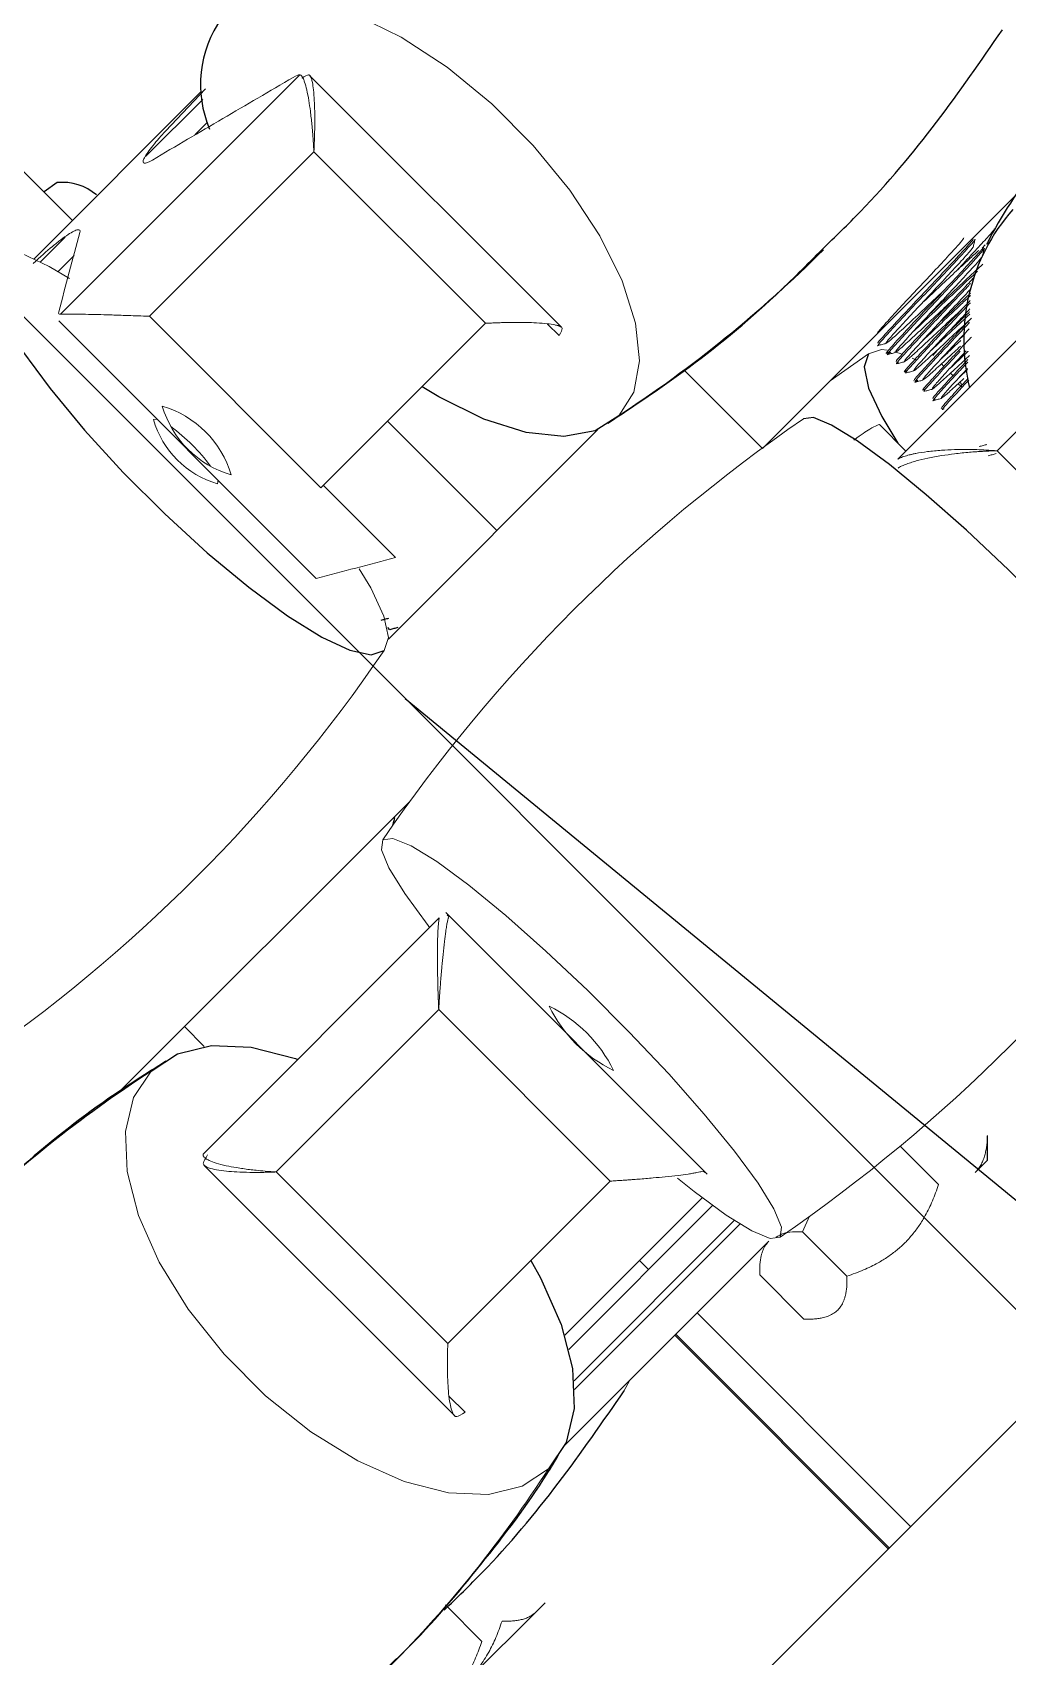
# Model space of a CAD drawing. Header units: millimetres. Extents: x -635 to 515, y -448 to 489.
# Drawn here: x -547.5 to -517.4, y 174.5 to 224.5 of the extents above; entities that cross this region are included whole.
import ezdxf

# ---------------------------------------------------------------- set-up
doc = ezdxf.new("R2010")
doc.units = ezdxf.units.MM

msp = doc.modelspace()

# ---------------------------------------------------------------- linework, layer by layer
for p, q in [((-515.448, 183.452), (-585.112, 253.117)), ((-535.984, 203.989), (135.966, -347.962))]:
    msp.add_line(p, q)
at = {"color": 144, "linetype": 'Continuous', "lineweight": 18}
for p, q in [((-546.608, 215.821), (-539.235, 223.194)), ((-547.416, 217.529), (-542.256, 222.688)), ((-543.367, 221.462), (-542.141, 222.761)), ((-543.988, 220.674), (-542.224, 222.438)), ((-542.074, 221.739), (-542.464, 221.35)), ((-538.798, 220.825), (-543.867, 215.756)), ((-546.235, 218.71), (-547.977, 220.452)), ((-524.972, 211.688), (-516.916, 219.744)), ((-547.225, 217.437), (-546.465, 218.197)), ((-546.188, 217.625), (-546.678, 217.136)), ((-514.231, 217.934), (-520.811, 211.354)), ((-518.12, 217.958), (-518.214, 217.854)), ((-517.744, 211.615), (-513.221, 216.138)), ((-538.725, 207.683), (-546.655, 215.613)), ((-543.867, 215.756), (-538.582, 210.472)), ((-533.513, 215.54), (-538.582, 210.472)), ((-531.597, 215.517), (-531.244, 215.164)), ((-518.969, 214.988), (-518.74, 215.204)), ((-522.892, 213.768), (-521.716, 214.597)), ((-520.674, 214.594), (-520.895, 214.664)), ((-519.593, 214.699), (-519.73, 214.554)), ((-520.243, 214.414), (-520.364, 214.47)), ((-519.391, 214.214), (-519.466, 214.289)), ((-518.921, 213.868), (-518.659, 214.113)), ((-519.108, 213.931), (-519.183, 214.007)), ((-518.812, 213.578), (-518.96, 213.677)), ((-518.825, 213.648), (-518.9, 213.724)), ((-543.633, 212.591), (-543.743, 212.575)), ((-536.526, 212.528), (-533.157, 209.16)), ((-536.502, 205.816), (-530.053, 212.265)), ((-520.558, 211.607), (-521.375, 212.424)), ((-541.763, 210.595), (-541.747, 210.705)), ((-538.504, 210.55), (-536.284, 208.33)), ((-540.196, 158.703), (-490.699, 208.201)), ((-544.823, 191.837), (-535.834, 200.827)), ((-534.933, 197.232), (-542.211, 189.954)), ((-534.687, 197.317), (-534.642, 197.272)), ((-519.551, 189.018), (-520.733, 190.2)), ((-518.045, 189.766), (-518.42, 189.391)), ((-534.671, 184.119), (-529.668, 189.122)), ((-526.802, 189.432), (-526.757, 189.387)), ((-531.069, 184.378), (-526.838, 188.609)), ((-526.514, 188.368), (-530.946, 183.935)), ((-525.845, 187.905), (-530.781, 182.969)), ((-525.671, 187.796), (-530.764, 182.704)), ((-523.741, 187.555), (-523.531, 188.043)), ((-524.785, 187.268), (-531.069, 180.985)), ((-528.766, 186.681), (-528.484, 186.398)), ((-523.7, 184.869), (-525.063, 186.232)), ((-529.066, 182.987), (-529.245, 182.648)), ((-534.141, 182.003), (-534.63, 182.492)), ((-533.623, 174.946), (-534.748, 176.071)), ((-531.676, 176.135), (-534.216, 173.595))]:
    msp.add_line(p, q, dxfattribs=at)
at = {"color": 7, "linetype": 'Continuous', "lineweight": 25}
for p, q in [((-531.172, 215.42), (-538.918, 223.167)), ((-533.513, 215.54), (-538.798, 220.825)), ((-546.703, 219.874), (-547.111, 219.591)), ((-517.744, 211.615), (-512.46, 206.33)), ((-536.453, 206.103), (-536.524, 206.174)), ((-536.334, 200.327), (-536.313, 200.306)), ((-526.681, 189.338), (-534.736, 197.393)), ((-539.955, 189.403), (-534.952, 194.406)), ((-529.668, 189.122), (-534.952, 194.406)), ((-542.782, 193.878), (-542.176, 193.272)), ((-518.045, 189.766), (-518.045, 190.516)), ((-542.175, 189.604), (-534.47, 181.899)), ((-539.955, 189.403), (-534.671, 184.119)), ((-522.377, 186.191), (-523.741, 187.555)), ((-527.681, 184.372), (-521.104, 177.795)), ((-527.65, 184.403), (-521.073, 177.826))]:
    msp.add_line(p, q, dxfattribs=at)
at = {"color": 8, "linetype": 'Continuous', "lineweight": 25}
for p, q in [((-527.376, 214.092), (-524.982, 211.698)), ((-520.417, 178.483), (-526.994, 185.06))]:
    msp.add_line(p, q, dxfattribs=at)
at = {"color": 144, "linetype": 'Continuous', "lineweight": 18, "flags": 128}
for points in [[(-541.645, 224.932), (-540.916, 225.393), (-539.952, 225.567), (-538.794, 225.446), (-537.493, 225.034), (-536.107, 224.351), (-534.695, 223.425), (-533.319, 222.298), (-532.04, 221.019), (-530.913, 219.643), (-529.987, 218.231), (-529.304, 216.845), (-528.893, 215.544), (-528.771, 214.386), (-528.945, 213.422), (-529.406, 212.693)], [(-546.326, 216.92), (-546.949, 217.291), (-547.821, 217.698), (-548.472, 217.838), (-548.873, 217.704)], [(-518.207, 217.803), (-518.142, 217.849), (-518.248, 217.707), (-518.56, 217.363), (-519.049, 216.837), (-519.621, 216.23), (-520.189, 215.629), (-520.689, 215.092), (-521.015, 214.733), (-521.136, 214.577), (-521.022, 214.655), (-521.022, 214.655)], [(-521.133, 214.715), (-521.315, 214.73), (-521.716, 214.597)], [(-536.634, 205.465), (-536.501, 205.866), (-536.64, 206.517), (-537.047, 207.389), (-537.399, 207.982)], [(-536.676, 199.637), (-536.716, 199.329), (-536.488, 198.767), (-536, 197.975), (-535.274, 196.989), (-535.231, 196.934)], [(-524.437, 187.398), (-524.396, 187.707), (-524.625, 188.269), (-525.112, 189.06), (-525.838, 190.047), (-526.77, 191.185), (-527.867, 192.425), (-529.082, 193.713), (-530.361, 194.992), (-531.649, 196.207), (-532.889, 197.304), (-534.027, 198.236), (-535.014, 198.962), (-535.805, 199.449), (-536.367, 199.678), (-536.676, 199.637)], [(-531.571, 180.264), (-532.381, 179.721), (-533.423, 179.47), (-534.652, 179.521), (-536.014, 179.871), (-537.448, 180.506), (-538.894, 181.398), (-540.287, 182.508), (-541.566, 183.788), (-542.676, 185.18), (-543.568, 186.626), (-544.203, 188.06), (-544.554, 189.422), (-544.604, 190.651), (-544.353, 191.693), (-543.81, 192.503)], [(-527.595, 189.207), (-527.085, 188.8), (-526.099, 188.074), (-525.307, 187.586), (-524.745, 187.358), (-524.437, 187.398)]]:
    msp.add_lwpolyline(points, dxfattribs=at)
at = {"color": 7, "linetype": 'Continuous', "lineweight": 25, "flags": 128}
for points in [[(-548.873, 217.704), (-549.006, 217.303), (-548.866, 216.653), (-548.459, 215.78), (-547.803, 214.725), (-546.926, 213.532), (-545.866, 212.254), (-544.671, 210.947), (-543.391, 209.668), (-542.084, 208.472), (-540.806, 207.413), (-539.613, 206.535), (-538.558, 205.879), (-537.686, 205.472), (-537.035, 205.332), (-536.634, 205.465)], [(-521.716, 214.597), (-521.849, 214.196), (-521.709, 213.545), (-521.302, 212.673), (-520.803, 211.851)], [(-529.406, 212.693), (-530.135, 212.232), (-531.099, 212.059), (-532.257, 212.18), (-533.557, 212.592), (-534.944, 213.275), (-535.464, 213.589)], [(-511.479, 200.356), (-511.438, 200.665), (-511.667, 201.227), (-512.154, 202.018), (-512.88, 203.005), (-513.812, 204.143), (-514.909, 205.383), (-516.124, 206.671), (-517.403, 207.95), (-518.691, 209.165), (-519.931, 210.262), (-521.069, 211.194), (-522.056, 211.92), (-522.847, 212.407), (-523.409, 212.636), (-523.718, 212.595)], [(-543.81, 192.503), (-543, 193.046), (-541.957, 193.297), (-540.729, 193.247), (-539.367, 192.896), (-539.295, 192.87)], [(-532.113, 186.676), (-531.813, 186.142), (-531.178, 184.707), (-530.827, 183.345), (-530.777, 182.117), (-531.028, 181.074), (-531.571, 180.264)]]:
    msp.add_lwpolyline(points, dxfattribs=at)
at = {"color": 144, "linetype": 'Continuous', "lineweight": 18}
for centre, radius, start, end in [((-510.498, 228), 28, 315, 135), ((-544.351, 209.987), 3.131, 16.3727, 73.6273), ((-540.464, 213.874), 3.131, 196.3727, 253.6273), ((-495.404, 171.323), 50.05, 124.4515, 145.5485), ((-540.94, 213.399), 2.922, 196.3727, 253.6273), ((-546.667, 207.672), 5.83, 36.4819, 53.5181), ((-576.919, 232.961), 48.774, 304.3141, 325.6859), ((-552.751, 228.67), 50.05, 304.4515, 325.5485), ((-559.995, 178.502), 28, 135, 315), ((-527.706, 196.368), 4.267, 205.8483, 244.1517), ((-533.407, 190.667), 4.267, 25.8483, 64.1517), ((-562.54, 200.14), 36.799, 315.1426, 327.3087), ((-553.015, 171.059), 8.661, 137.1986, 312.8014)]:
    msp.add_arc(centre, radius, start, end, dxfattribs=at)
at = {"color": 7, "linetype": 'Continuous', "lineweight": 25}
for centre, radius, start, end in [((-538.763, 222.897), 3.528, 144.7713, 202.9831), ((-546.548, 218.263), 1.619, 49.5198, 95.507), ((-512.672, 215.026), 6.106, 138.8301, 193.9888)]:
    msp.add_arc(centre, radius, start, end, dxfattribs=at)
at = {"color": 8, "linetype": 'Continuous', "lineweight": 25}
for centre, radius, start, end in [((-551.315, 246.177), 40.014, 303.1981, 314.839), ((-523.934, 161.533), 36.8, 122.6913, 134.7843)]:
    msp.add_arc(centre, radius, start, end, dxfattribs=at)
at = {"color": 7, "linetype": 'Continuous', "lineweight": 25}
for points, knots in [([(-523.133, 217.826), (-522.737, 218.208), (-521.473, 219.427), (-519.592, 221.676), (-518.249, 223.62), (-517.588, 224.577)], [0, 0, 0, 0, 0.187986, 0.600529, 1, 1, 1, 1]), ([(-513.434, 224.02), (-513.863, 223.6), (-514.994, 222.488), (-516.524, 220.459), (-517.643, 218.839), (-518.068, 217.981), (-518.077, 217.963)], [0, 0, 0, 0, 0.233221, 0.616334, 0.991852, 1, 1, 1, 1]), ([(-529.745, 212.46), (-528.963, 212.98), (-527.158, 214.181), (-524.947, 215.994), (-523.606, 217.349), (-523.133, 217.826)], [0, 0, 0, 0, 0.331362, 0.764414, 1, 1, 1, 1]), ([(-536.499, 206.451), (-536.539, 206.441), (-536.619, 206.419), (-536.698, 206.398), (-536.737, 206.388)], [0, 0, 0, 0, 0.507698, 1, 1, 1, 1]), ([(-536.215, 206.169), (-536.256, 206.158), (-536.335, 206.137), (-536.415, 206.115), (-536.455, 206.105)], [0, 0, 0, 0, 0.505873, 1, 1, 1, 1]), ([(-536.312, 200.312), (-536.322, 200.271), (-536.344, 200.191), (-536.366, 200.11), (-536.376, 200.07)], [0, 0, 0, 0, 0.499974, 1, 1, 1, 1]), ([(-543.355, 192.814), (-543.945, 192.442), (-545.537, 191.436), (-547.717, 189.702), (-549.2, 188.251), (-549.828, 187.637)], [0, 0, 0, 0, 0.253184, 0.683684, 1, 1, 1, 1]), ([(-534.785, 175.91), (-534.389, 176.292), (-533.125, 177.511), (-531.244, 179.76), (-529.901, 181.704), (-529.24, 182.661)], [0, 0, 0, 0, 0.1879855, 0.600529, 1, 1, 1, 1]), ([(-536.468, 174.206), (-536.3, 174.364), (-535.278, 175.322), (-533.649, 177.294), (-532.074, 179.319), (-531.369, 180.505), (-531.247, 180.709)], [0, 0, 0, 0, 0.082472, 0.501195, 0.91384, 1, 1, 1, 1])]:
    msp.add_open_spline(points, degree=3, knots=knots, dxfattribs=at)
at = {"color": 144, "linetype": 'Continuous', "lineweight": 18}
for points, knots in [([(-539.435, 223.114), (-540.159, 222.691), (-541.607, 221.846), (-543.051, 220.995), (-543.773, 220.57)], [0, 0, 0, 0, 0.5, 1, 1, 1, 1]), ([(-538.798, 220.825), (-538.801, 220.886), (-538.808, 221.003), (-538.819, 221.169), (-538.829, 221.316), (-538.84, 221.446), (-538.85, 221.559), (-538.869, 221.772), (-538.902, 222.062), (-538.954, 222.424), (-539.014, 222.73), (-539.072, 222.943), (-539.121, 223.07), (-539.16, 223.141), (-539.198, 223.186), (-539.223, 223.191), (-539.235, 223.194)], [0, 0, 0, 0, 0.053574, 0.102397, 0.146468, 0.185786, 0.220354, 0.250174, 0.383713, 0.499575, 0.631591, 0.749413, 0.815938, 0.879608, 0.940818, 1, 1, 1, 1]), ([(-538.959, 223.19), (-538.952, 223.189), (-538.94, 223.187), (-538.922, 223.173), (-538.905, 223.149), (-538.889, 223.117), (-538.873, 223.075), (-538.858, 223.023), (-538.835, 222.92), (-538.806, 222.726), (-538.783, 222.421), (-538.77, 222.059), (-538.77, 221.734), (-538.774, 221.43), (-538.782, 221.153), (-538.792, 220.942), (-538.798, 220.825)], [0, 0, 0, 0, 0.033753, 0.068062, 0.10301, 0.138676, 0.175134, 0.212453, 0.250697, 0.368746, 0.50053, 0.616517, 0.749918, 0.814318, 0.897679, 1, 1, 1, 1]), ([(-543.773, 220.57), (-543.893, 220.499), (-543.978, 220.466), (-544.067, 220.479), (-544.071, 220.526), (-544.016, 220.649), (-543.987, 220.7), (-543.91, 220.816), (-543.862, 220.882), (-543.748, 221.028), (-543.682, 221.108), (-543.536, 221.278), (-543.455, 221.367), (-543.367, 221.462)], [0, 0, 0, 0, 0.25, 0.25, 0.5, 0.5, 0.625, 0.625, 0.75, 0.75, 0.875, 0.875, 1, 1, 1, 1]), ([(-547.447, 217.382), (-547.238, 217.578), (-547.034, 217.757), (-546.76, 217.984), (-546.672, 218.053), (-546.511, 218.175), (-546.437, 218.227), (-546.305, 218.315), (-546.245, 218.35), (-546.146, 218.4), (-546.106, 218.415), (-546.044, 218.426), (-546.023, 218.421), (-546, 218.393), (-545.999, 218.369), (-546.008, 218.335)], [0, 0, 0, 0, 0.25, 0.25, 0.375, 0.375, 0.5, 0.5, 0.625, 0.625, 0.75, 0.75, 0.875, 0.875, 1, 1, 1, 1]), ([(-546.008, 218.335), (-546.118, 217.929), (-546.336, 217.116), (-546.55, 216.3), (-546.657, 215.892)], [0, 0, 0, 0, 0.5, 1, 1, 1, 1]), ([(-518.772, 218.171), (-518.773, 218.158), (-518.813, 218.105), (-518.919, 217.982), (-518.961, 217.935), (-519.061, 217.825), (-519.118, 217.761), (-519.313, 217.549), (-519.472, 217.377), (-519.814, 217.01), (-519.995, 216.817), (-520.338, 216.453), (-520.517, 216.263), (-520.848, 215.907), (-520.999, 215.743), (-521.179, 215.545), (-521.232, 215.487), (-521.32, 215.387), (-521.356, 215.346), (-521.444, 215.242), (-521.47, 215.203), (-521.457, 215.204)], [0, 0, 0, 0, 0.125, 0.125, 0.1875, 0.1875, 0.25, 0.25, 0.375, 0.375, 0.5, 0.5, 0.625, 0.625, 0.75, 0.75, 0.8125, 0.8125, 0.875, 0.875, 1, 1, 1, 1]), ([(-518.441, 218.117), (-518.435, 218.12), (-518.413, 218.129), (-518.513, 218.008), (-518.73, 217.768), (-519.056, 217.414), (-519.5, 216.939), (-520.049, 216.36), (-520.626, 215.75), (-521.098, 215.239), (-521.372, 214.935), (-521.468, 214.812), (-521.405, 214.863), (-521.401, 214.866)], [0, 0, 0, 0, 0.033204, 0.124109, 0.211604, 0.30207, 0.39401, 0.512047, 0.631664, 0.753455, 0.870426, 0.991613, 1, 1, 1, 1]), ([(-518.499, 218.13), (-518.489, 218.132), (-518.461, 218.139), (-518.74, 217.83), (-519.25, 217.279), (-519.911, 216.578), (-520.582, 215.87), (-521.117, 215.293), (-521.436, 214.942), (-521.425, 214.931), (-521.42, 214.926)], [0, 0, 0, 0, 0.075695, 0.21204, 0.352016, 0.491334, 0.628226, 0.76942, 0.905222, 1, 1, 1, 1]), ([(-517.848, 218.439), (-517.839, 218.443), (-517.808, 218.455), (-517.989, 218.248), (-518.351, 217.852), (-518.728, 217.445), (-518.957, 217.202), (-519.003, 217.152)], [0, 0, 0, 0, 0.1174192, 0.3858479, 0.6542766, 0.9297287, 1, 1, 1, 1]), ([(-518.489, 217.888), (-518.478, 217.928), (-518.457, 218.009), (-518.435, 218.091), (-518.424, 218.131)], [0, 0, 0, 0, 0.499969, 1, 1, 1, 1]), ([(-518.193, 217.87), (-518.187, 217.874), (-518.132, 217.915), (-518.311, 217.707), (-518.722, 217.26), (-519.34, 216.599), (-520.021, 215.883), (-520.635, 215.226), (-521.051, 214.772), (-521.223, 214.568), (-521.134, 214.638), (-521.105, 214.66)], [0, 0, 0, 0, 0.0153957, 0.1478408, 0.2777324, 0.4118607, 0.5408561, 0.6745915, 0.8055497, 0.9368514, 1, 1, 1, 1]), ([(-518.489, 217.889), (-518.49, 217.875), (-518.53, 217.823), (-518.636, 217.699), (-518.678, 217.652), (-518.778, 217.542), (-518.836, 217.479), (-519.03, 217.266), (-519.189, 217.094), (-519.531, 216.727), (-519.712, 216.534), (-520.055, 216.171), (-520.234, 215.98), (-520.565, 215.624), (-520.716, 215.46), (-520.896, 215.262), (-520.949, 215.204), (-521.037, 215.105), (-521.074, 215.063), (-521.161, 214.959), (-521.187, 214.92), (-521.174, 214.921)], [0, 0, 0, 0, 0.125, 0.125, 0.1875, 0.1875, 0.25, 0.25, 0.375, 0.375, 0.5, 0.5, 0.625, 0.625, 0.75, 0.75, 0.8125, 0.8125, 0.875, 0.875, 1, 1, 1, 1]), ([(-518.206, 217.606), (-518.207, 217.592), (-518.247, 217.54), (-518.353, 217.417), (-518.395, 217.37), (-518.495, 217.259), (-518.553, 217.196), (-518.747, 216.983), (-518.907, 216.811), (-519.248, 216.445), (-519.429, 216.251), (-519.773, 215.888), (-519.951, 215.697), (-520.282, 215.341), (-520.433, 215.177), (-520.613, 214.979), (-520.666, 214.921), (-520.754, 214.822), (-520.791, 214.78), (-520.878, 214.676), (-520.905, 214.637), (-520.891, 214.638)], [0, 0, 0, 0, 0.125, 0.125, 0.1875, 0.1875, 0.25, 0.25, 0.375, 0.375, 0.5, 0.5, 0.625, 0.625, 0.75, 0.75, 0.8125, 0.8125, 0.875, 0.875, 1, 1, 1, 1]), ([(-520.004, 216.21), (-519.831, 216.373), (-519.665, 216.532), (-519.324, 216.853), (-519.154, 217.013), (-518.842, 217.304), (-518.701, 217.434), (-518.527, 217.593), (-518.475, 217.641), (-518.385, 217.722), (-518.346, 217.757), (-518.312, 217.786)], [0, 0, 0, 0, 0.25, 0.25, 0.5, 0.5, 0.75, 0.75, 0.875, 0.875, 1, 1, 1, 1]), ([(-518.206, 217.604), (-518.196, 217.645), (-518.174, 217.726), (-518.152, 217.807), (-518.141, 217.848)], [0, 0, 0, 0, 0.499966, 1, 1, 1, 1]), ([(-520.331, 215.287), (-520.286, 215.328), (-520.078, 215.521), (-519.588, 215.984), (-518.979, 216.561), (-518.533, 216.979), (-518.379, 217.119), (-518.352, 217.143)], [0, 0, 0, 0, 0.0783476, 0.3661495, 0.6466145, 0.9382619, 1, 1, 1, 1]), ([(-519.839, 215.817), (-519.669, 215.977), (-519.267, 216.357), (-518.638, 216.95), (-518.337, 217.225), (-518.19, 217.36)], [0, 0, 0, 0, 0.271859, 0.645194, 1, 1, 1, 1]), ([(-518.455, 216.962), (-518.566, 216.842), (-518.846, 216.54), (-519.454, 215.899), (-520.11, 215.204), (-520.615, 214.657), (-520.89, 214.353), (-520.86, 214.362), (-520.85, 214.365)], [0, 0, 0, 0, 0.126662, 0.319184, 0.51172, 0.707963, 0.897405, 1, 1, 1, 1]), ([(-518.57, 216.765), (-518.591, 216.742), (-518.711, 216.612), (-519.002, 216.303), (-519.387, 215.896), (-519.778, 215.483), (-520.142, 215.095), (-520.452, 214.76), (-520.685, 214.505), (-520.827, 214.341), (-520.875, 214.268), (-520.817, 214.31), (-520.788, 214.331)], [0, 0, 0, 0, 0.023158, 0.13345, 0.240193, 0.346295, 0.456338, 0.566731, 0.673787, 0.779619, 0.88952, 1, 1, 1, 1]), ([(-518.561, 216.597), (-518.636, 216.516), (-518.857, 216.277), (-519.323, 215.782), (-519.854, 215.217), (-520.29, 214.742), (-520.583, 214.417), (-520.6, 214.376), (-520.608, 214.355)], [0, 0, 0, 0, 0.093875, 0.274049, 0.454223, 0.639111, 0.81671, 1, 1, 1, 1]), ([(-521.174, 214.921), (-521.139, 214.943), (-521.071, 214.987), (-520.71, 215.316), (-520.216, 215.772), (-519.736, 216.224), (-519.47, 216.473), (-519.387, 216.55)], [0, 0, 0, 0, 0.226862, 0.446679, 0.675519, 0.898524, 1, 1, 1, 1]), ([(-520.891, 214.638), (-520.857, 214.66), (-520.788, 214.704), (-520.427, 215.033), (-519.933, 215.489), (-519.455, 215.939), (-519.193, 216.185), (-519.112, 216.26)], [0, 0, 0, 0, 0.227588, 0.44811, 0.677683, 0.901402, 1, 1, 1, 1]), ([(-518.575, 216.248), (-518.679, 216.137), (-518.979, 215.816), (-519.56, 215.206), (-520.148, 214.575), (-520.527, 214.16), (-520.663, 213.993), (-520.566, 214.072), (-520.541, 214.092)], [0, 0, 0, 0, 0.10667, 0.308786, 0.518944, 0.722452, 0.929982, 1, 1, 1, 1]), ([(-518.578, 216.171), (-518.579, 216.169), (-518.697, 216.043), (-518.964, 215.761), (-519.353, 215.351), (-519.73, 214.95), (-520.064, 214.592), (-520.326, 214.305), (-520.503, 214.108), (-520.589, 213.998), (-520.557, 214.014), (-520.541, 214.021)], [0, 0, 0, 0, 0.001634, 0.126589, 0.247681, 0.373258, 0.500821, 0.626054, 0.747114, 0.872434, 1, 1, 1, 1]), ([(-520.053, 214.999), (-520.052, 215), (-519.939, 215.104), (-519.663, 215.363), (-519.258, 215.746), (-518.88, 216.105), (-518.662, 216.309), (-518.569, 216.396)], [0, 0, 0, 0, 0.0030158, 0.2769559, 0.5436922, 0.8048949, 1, 1, 1, 1]), ([(-519.546, 215.543), (-519.476, 215.609), (-519.188, 215.879), (-518.813, 216.238), (-518.596, 216.44), (-518.566, 216.467)], [0, 0, 0, 0, 0.217677, 0.893224, 1, 1, 1, 1]), ([(-546.608, 215.821), (-546.6, 215.821), (-546.583, 215.823), (-546.546, 215.824), (-546.501, 215.825), (-546.446, 215.825), (-546.381, 215.825), (-546.307, 215.825), (-546.168, 215.824), (-545.924, 215.82), (-545.567, 215.812), (-545.162, 215.802), (-544.811, 215.79), (-544.49, 215.78), (-544.201, 215.77), (-543.985, 215.761), (-543.867, 215.756)], [0, 0, 0, 0, 0.033609, 0.067818, 0.102712, 0.138371, 0.174873, 0.212291, 0.250694, 0.368497, 0.500524, 0.616367, 0.749917, 0.814279, 0.89764, 1, 1, 1, 1]), ([(-520.608, 214.355), (-520.574, 214.377), (-520.505, 214.421), (-520.144, 214.75), (-519.65, 215.206), (-519.171, 215.658), (-518.906, 215.905), (-518.824, 215.982)], [0, 0, 0, 0, 0.227101, 0.447151, 0.676232, 0.899473, 1, 1, 1, 1]), ([(-518.585, 215.984), (-518.735, 215.824), (-519.058, 215.479), (-519.573, 214.932), (-520.007, 214.46), (-520.3, 214.134), (-520.317, 214.093), (-520.326, 214.072)], [0, 0, 0, 0, 0.175812, 0.380367, 0.590275, 0.791907, 1, 1, 1, 1]), ([(-518.542, 215.699), (-518.616, 215.62), (-518.831, 215.392), (-519.206, 214.997), (-519.618, 214.558), (-519.962, 214.186), (-520.204, 213.92), (-520.338, 213.761), (-520.314, 213.766), (-520.302, 213.768)], [0, 0, 0, 0, 0.079666, 0.22919, 0.384827, 0.540955, 0.691214, 0.843361, 1, 1, 1, 1]), ([(-520.326, 214.072), (-520.291, 214.095), (-520.222, 214.138), (-519.862, 214.467), (-519.367, 214.923), (-518.888, 215.375), (-518.624, 215.622), (-518.542, 215.699)], [0, 0, 0, 0, 0.227141, 0.447229, 0.676351, 0.899631, 1, 1, 1, 1]), ([(-519.768, 214.718), (-519.688, 214.792), (-519.489, 214.978), (-519.08, 215.364), (-518.767, 215.66), (-518.591, 215.826)], [0, 0, 0, 0, 0.225651, 0.565964, 1, 1, 1, 1]), ([(-519.221, 215.3), (-519.027, 215.484), (-518.807, 215.693), (-518.612, 215.875), (-518.589, 215.898)], [0, 0, 0, 0, 0.8783172, 1, 1, 1, 1]), ([(-533.513, 215.54), (-533.452, 215.543), (-533.335, 215.549), (-533.17, 215.556), (-533.023, 215.561), (-532.893, 215.564), (-532.78, 215.566), (-532.568, 215.568), (-532.279, 215.568), (-531.917, 215.555), (-531.612, 215.533), (-531.4, 215.501), (-531.273, 215.47), (-531.202, 215.442), (-531.157, 215.412), (-531.151, 215.39), (-531.148, 215.38)], [0, 0, 0, 0, 0.053546, 0.10235, 0.146412, 0.185733, 0.220314, 0.250155, 0.383549, 0.499557, 0.631333, 0.749403, 0.815692, 0.879297, 0.940594, 1, 1, 1, 1]), ([(-518.602, 215.562), (-518.842, 215.309), (-519.218, 214.912), (-519.666, 214.433), (-520.051, 214.016), (-520.278, 213.761), (-520.303, 213.703), (-520.226, 213.764), (-520.188, 213.794)], [0, 0, 0, 0, 0.229912, 0.360436, 0.490186, 0.739649, 0.870075, 1, 1, 1, 1]), ([(-518.609, 215.374), (-518.657, 215.323), (-518.879, 215.086), (-519.29, 214.649), (-519.724, 214.177), (-520.018, 213.851), (-520.034, 213.81), (-520.043, 213.789)], [0, 0, 0, 0, 0.063588, 0.295996, 0.534485, 0.763572, 1, 1, 1, 1]), ([(-518.541, 215.117), (-518.574, 215.083), (-518.752, 214.895), (-519.079, 214.549), (-519.471, 214.129), (-519.78, 213.793), (-519.982, 213.568), (-520.068, 213.455), (-520.012, 213.492), (-519.984, 213.511)], [0, 0, 0, 0, 0.03582, 0.195057, 0.3592, 0.521285, 0.677548, 0.839509, 1, 1, 1, 1]), ([(-521.414, 214.856), (-521.374, 214.867), (-521.292, 214.889), (-521.211, 214.911), (-521.171, 214.921)], [0, 0, 0, 0, 0.500024, 1, 1, 1, 1]), ([(-521.132, 214.573), (-521.092, 214.584), (-521.01, 214.606), (-520.929, 214.627), (-520.889, 214.638)], [0, 0, 0, 0, 0.500021, 1, 1, 1, 1]), ([(-520.043, 213.789), (-520.008, 213.812), (-519.94, 213.855), (-519.577, 214.186), (-519.198, 214.535), (-518.942, 214.776), (-518.879, 214.834)], [0, 0, 0, 0, 0.302674, 0.595949, 0.901262, 1, 1, 1, 1]), ([(-518.882, 214.685), (-519.07, 214.485), (-519.443, 214.087), (-519.825, 213.669), (-520.017, 213.452), (-519.985, 213.467), (-519.975, 213.472)], [0, 0, 0, 0, 0.297518, 0.590488, 0.878575, 1, 1, 1, 1]), ([(-518.704, 214.688), (-518.8, 214.586), (-519.076, 214.292), (-519.44, 213.896), (-519.735, 213.568), (-519.752, 213.527), (-519.76, 213.507)], [0, 0, 0, 0, 0.152737, 0.439757, 0.715461, 1, 1, 1, 1]), ([(-519.485, 214.435), (-519.452, 214.466), (-519.304, 214.603), (-519.088, 214.806), (-518.909, 214.975), (-518.871, 215.012)], [0, 0, 0, 0, 0.184709, 0.824629, 1, 1, 1, 1]), ([(-519.203, 214.151), (-519.025, 214.318), (-518.842, 214.488), (-518.641, 214.679), (-518.636, 214.683)], [0, 0, 0, 0, 0.979254, 1, 1, 1, 1]), ([(-520.85, 214.29), (-520.81, 214.301), (-520.729, 214.323), (-520.648, 214.344), (-520.607, 214.355)], [0, 0, 0, 0, 0.500022, 1, 1, 1, 1]), ([(-519.76, 213.507), (-519.725, 213.529), (-519.657, 213.572), (-519.295, 213.903), (-518.915, 214.253), (-518.659, 214.493), (-518.597, 214.551)], [0, 0, 0, 0, 0.302674, 0.595949, 0.901262, 1, 1, 1, 1]), ([(-518.647, 214.423), (-518.791, 214.27), (-519.127, 213.913), (-519.511, 213.495), (-519.75, 213.229), (-519.734, 213.225), (-519.728, 213.224)], [0, 0, 0, 0, 0.22621, 0.525269, 0.81462, 1, 1, 1, 1]), ([(-518.65, 214.348), (-518.774, 214.215), (-519.04, 213.932), (-519.364, 213.581), (-519.609, 213.312), (-519.726, 213.17), (-519.741, 213.134), (-519.674, 213.189), (-519.659, 213.201)], [0, 0, 0, 0, 0.172472, 0.368139, 0.556381, 0.747276, 0.943673, 1, 1, 1, 1]), ([(-518.657, 214.153), (-518.672, 214.137), (-518.865, 213.932), (-519.154, 213.615), (-519.453, 213.285), (-519.469, 213.244), (-519.477, 213.224)], [0, 0, 0, 0, 0.028276, 0.357459, 0.673663, 1, 1, 1, 1]), ([(-520.568, 214.007), (-520.528, 214.018), (-520.447, 214.04), (-520.365, 214.061), (-520.325, 214.072)], [0, 0, 0, 0, 0.500025, 1, 1, 1, 1]), ([(-520.285, 213.724), (-520.245, 213.735), (-520.164, 213.757), (-520.083, 213.779), (-520.042, 213.789)], [0, 0, 0, 0, 0.500029, 1, 1, 1, 1]), ([(-519.477, 213.224), (-519.441, 213.247), (-519.37, 213.294), (-519.092, 213.546), (-518.85, 213.77), (-518.773, 213.841)], [0, 0, 0, 0, 0.4130527, 0.8132798, 1, 1, 1, 1]), ([(-518.639, 213.848), (-518.647, 213.839), (-518.847, 213.628), (-519.143, 213.305), (-519.456, 212.961), (-519.464, 212.929), (-519.468, 212.912)], [0, 0, 0, 0, 0.013737, 0.3474, 0.667877, 1, 1, 1, 1]), ([(-518.62, 213.794), (-518.701, 213.708), (-518.915, 213.479), (-519.176, 213.195), (-519.38, 212.968), (-519.467, 212.854), (-519.411, 212.891), (-519.383, 212.91)], [0, 0, 0, 0, 0.132348, 0.350607, 0.560979, 0.778959, 1, 1, 1, 1]), ([(-520.002, 213.442), (-519.962, 213.452), (-519.88, 213.474), (-519.799, 213.496), (-519.759, 213.507)], [0, 0, 0, 0, 0.500033, 1, 1, 1, 1]), ([(-519.718, 213.159), (-519.678, 213.17), (-519.597, 213.191), (-519.516, 213.213), (-519.475, 213.224)], [0, 0, 0, 0, 0.500035, 1, 1, 1, 1]), ([(-521.375, 212.424), (-521.4, 212.416), (-521.47, 212.395), (-521.699, 212.268), (-521.953, 212.107), (-522.152, 211.949), (-522.159, 211.942)], [0, 0, 0, 0, 0.172108, 0.491293, 0.980084, 1, 1, 1, 1]), ([(-520.811, 211.354), (-520.793, 211.364), (-520.758, 211.383), (-520.695, 211.411), (-520.624, 211.438), (-520.544, 211.463), (-520.455, 211.488), (-520.357, 211.511), (-520.179, 211.548), (-519.886, 211.594), (-519.483, 211.631), (-519.047, 211.653), (-518.681, 211.656), (-518.356, 211.65), (-518.068, 211.639), (-517.859, 211.623), (-517.744, 211.615)], [0, 0, 0, 0, 0.033608, 0.067817, 0.10271, 0.138368, 0.174869, 0.212286, 0.250688, 0.368489, 0.500512, 0.616353, 0.749899, 0.814266, 0.897633, 1, 1, 1, 1]), ([(-517.744, 211.615), (-517.804, 211.613), (-517.918, 211.61), (-518.083, 211.603), (-518.234, 211.595), (-518.369, 211.586), (-518.489, 211.578), (-518.717, 211.559), (-519.04, 211.525), (-519.475, 211.464), (-519.877, 211.39), (-520.197, 211.315), (-520.421, 211.249), (-520.574, 211.194), (-520.704, 211.14), (-520.768, 211.103), (-520.8, 211.084)], [0, 0, 0, 0, 0.053546, 0.10235, 0.146412, 0.185733, 0.220314, 0.250155, 0.383549, 0.499557, 0.631333, 0.749403, 0.815692, 0.879297, 0.940594, 1, 1, 1, 1]), ([(-518.304, 211.745), (-518.263, 211.756), (-518.182, 211.777), (-518.101, 211.799), (-518.061, 211.81)], [0, 0, 0, 0, 0.500021, 1, 1, 1, 1]), ([(-518.022, 211.462), (-517.982, 211.473), (-517.9, 211.494), (-517.819, 211.516), (-517.779, 211.527)], [0, 0, 0, 0, 0.500022, 1, 1, 1, 1]), ([(-534.952, 194.406), (-534.955, 194.468), (-534.96, 194.587), (-534.967, 194.756), (-534.972, 194.91), (-534.976, 195.046), (-534.979, 195.166), (-534.984, 195.393), (-534.99, 195.71), (-534.991, 196.124), (-534.988, 196.493), (-534.979, 196.772), (-534.968, 196.958), (-534.958, 197.079), (-534.947, 197.173), (-534.937, 197.212), (-534.933, 197.232)], [0, 0, 0, 0, 0.0535699, 0.1023896, 0.1464573, 0.1857731, 0.2203384, 0.2501562, 0.3836992, 0.4995629, 0.6315826, 0.7494072, 0.8159336, 0.8796052, 0.9408167, 1, 1, 1, 1]), ([(-534.654, 197.231), (-534.657, 197.22), (-534.664, 197.199), (-534.675, 197.156), (-534.686, 197.105), (-534.698, 197.044), (-534.71, 196.974), (-534.723, 196.894), (-534.745, 196.746), (-534.777, 196.491), (-534.818, 196.122), (-534.857, 195.708), (-534.887, 195.353), (-534.911, 195.029), (-534.932, 194.739), (-534.945, 194.525), (-534.952, 194.406)], [0, 0, 0, 0, 0.033752, 0.06806, 0.103008, 0.138673, 0.17513, 0.212448, 0.250691, 0.368737, 0.500518, 0.616502, 0.749901, 0.814305, 0.897672, 1, 1, 1, 1]), ([(-518.047, 190.522), (-518.049, 190.463), (-518.055, 190.346), (-518.073, 190.182), (-518.1, 190.028), (-518.137, 189.882), (-518.186, 189.744), (-518.249, 189.613), (-518.325, 189.494), (-518.388, 189.425), (-518.42, 189.391)], [0, 0, 0, 0, 0.130957, 0.2572, 0.379473, 0.49864, 0.624362, 0.747563, 0.874256, 1, 1, 1, 1]), ([(-542.211, 189.954), (-542.212, 189.945), (-542.214, 189.927), (-542.206, 189.9), (-542.189, 189.872), (-542.163, 189.844), (-542.127, 189.816), (-542.081, 189.787), (-541.988, 189.739), (-541.808, 189.672), (-541.518, 189.597), (-541.168, 189.531), (-540.852, 189.485), (-540.554, 189.452), (-540.281, 189.426), (-540.071, 189.411), (-539.955, 189.403)], [0, 0, 0, 0, 0.033608, 0.067817, 0.10271, 0.138368, 0.174869, 0.212286, 0.250688, 0.368489, 0.500512, 0.616353, 0.749899, 0.814266, 0.897633, 1, 1, 1, 1]), ([(-539.955, 189.403), (-540.016, 189.401), (-540.131, 189.396), (-540.294, 189.392), (-540.439, 189.39), (-540.566, 189.389), (-540.677, 189.389), (-540.884, 189.392), (-541.165, 189.4), (-541.513, 189.427), (-541.802, 189.466), (-541.999, 189.513), (-542.111, 189.558), (-542.172, 189.597), (-542.206, 189.638), (-542.204, 189.666), (-542.203, 189.681)], [0, 0, 0, 0, 0.053546, 0.10235, 0.146412, 0.185733, 0.220314, 0.250155, 0.383549, 0.499557, 0.631333, 0.749403, 0.815692, 0.879297, 0.940594, 1, 1, 1, 1]), ([(-529.668, 189.122), (-529.606, 189.125), (-529.488, 189.133), (-529.318, 189.144), (-529.165, 189.154), (-529.029, 189.164), (-528.909, 189.173), (-528.682, 189.19), (-528.366, 189.217), (-527.952, 189.256), (-527.583, 189.297), (-527.304, 189.332), (-527.118, 189.361), (-526.997, 189.382), (-526.903, 189.402), (-526.863, 189.414), (-526.843, 189.42)], [0, 0, 0, 0, 0.0535495, 0.1023569, 0.1464226, 0.1857466, 0.2203296, 0.2501724, 0.3835631, 0.4995686, 0.6313412, 0.7494091, 0.8156958, 0.8792998, 0.9405953, 1, 1, 1, 1]), ([(-520.585, 187.226), (-520.546, 187.266), (-520.467, 187.347), (-520.356, 187.477), (-520.249, 187.613), (-520.147, 187.756), (-520.051, 187.906), (-519.907, 188.153), (-519.728, 188.52), (-519.612, 188.847), (-519.551, 189.018)], [0, 0, 0, 0, 0.080967, 0.162729, 0.245478, 0.329397, 0.414665, 0.50145, 0.739796, 1, 1, 1, 1]), ([(-524.781, 187.272), (-524.799, 187.253), (-524.835, 187.215), (-524.882, 187.149), (-524.924, 187.078), (-524.96, 187), (-524.991, 186.916), (-525.031, 186.773), (-525.065, 186.551), (-525.064, 186.341), (-525.063, 186.232)], [0, 0, 0, 0, 0.080754, 0.162299, 0.244824, 0.328512, 0.413539, 0.500072, 0.739045, 1, 1, 1, 1]), ([(-524.553, 187.392), (-524.484, 187.435), (-524.273, 187.567), (-523.955, 187.56), (-523.741, 187.555)], [0, 0, 0, 0, 0.328643, 1, 1, 1, 1]), ([(-522.377, 186.191), (-522.289, 186.222), (-522.117, 186.281), (-521.869, 186.382), (-521.636, 186.488), (-521.382, 186.62), (-521.113, 186.786), (-520.833, 186.992), (-520.667, 187.148), (-520.585, 187.226)], [0, 0, 0, 0, 0.133761, 0.261812, 0.384404, 0.501827, 0.672605, 0.838188, 1, 1, 1, 1]), ([(-522.66, 185.151), (-522.642, 185.17), (-522.605, 185.209), (-522.558, 185.274), (-522.516, 185.346), (-522.48, 185.423), (-522.449, 185.507), (-522.409, 185.65), (-522.375, 185.872), (-522.376, 186.082), (-522.377, 186.191)], [0, 0, 0, 0, 0.080754, 0.162299, 0.244824, 0.328512, 0.413539, 0.500072, 0.739045, 1, 1, 1, 1]), ([(-523.7, 184.869), (-523.644, 184.868), (-523.533, 184.865), (-523.379, 184.873), (-523.236, 184.889), (-523.085, 184.918), (-522.931, 184.968), (-522.78, 185.045), (-522.699, 185.116), (-522.66, 185.151)], [0, 0, 0, 0, 0.133217, 0.260764, 0.382893, 0.499887, 0.671365, 0.83759, 1, 1, 1, 1]), ([(-534.393, 181.871), (-534.401, 181.869), (-534.418, 181.867), (-534.442, 181.876), (-534.465, 181.892), (-534.488, 181.919), (-534.51, 181.955), (-534.531, 182), (-534.565, 182.093), (-534.608, 182.272), (-534.647, 182.561), (-534.674, 182.909), (-534.683, 183.225), (-534.686, 183.522), (-534.683, 183.794), (-534.675, 184.003), (-534.671, 184.119)], [0, 0, 0, 0, 0.033753, 0.068062, 0.10301, 0.138676, 0.175134, 0.212453, 0.250697, 0.368746, 0.50053, 0.616517, 0.749918, 0.814318, 0.897679, 1, 1, 1, 1]), ([(-534.035, 173.776), (-533.995, 173.817), (-533.915, 173.899), (-533.802, 174.031), (-533.678, 174.19), (-533.545, 174.383), (-533.369, 174.678), (-533.177, 175.071), (-533.061, 175.399), (-533.001, 175.568)], [0, 0, 0, 0, 0.082565, 0.165243, 0.248633, 0.373131, 0.500238, 0.742178, 1, 1, 1, 1]), ([(-533.001, 175.568), (-532.945, 175.567), (-532.836, 175.565), (-532.683, 175.572), (-532.54, 175.588), (-532.405, 175.614), (-532.278, 175.651), (-532.159, 175.703), (-532.051, 175.767), (-531.991, 175.823), (-531.96, 175.85)], [0, 0, 0, 0, 0.130957, 0.2572, 0.379473, 0.49864, 0.624362, 0.747563, 0.874256, 1, 1, 1, 1]), ([(-533.623, 174.946), (-533.653, 174.858), (-533.713, 174.685), (-533.813, 174.437), (-533.92, 174.204), (-534.052, 173.95), (-534.217, 173.681), (-534.423, 173.401), (-534.58, 173.235), (-534.657, 173.153)], [0, 0, 0, 0, 0.133761, 0.261812, 0.384404, 0.501827, 0.672605, 0.838188, 1, 1, 1, 1])]:
    msp.add_open_spline(points, degree=3, knots=knots, dxfattribs=at)
for points in [[(-539.235, 223.194), (-539.273, 223.196), (-539.34, 223.17), (-539.435, 223.114)], [(-539.174, 223.094), (-539.071, 223.157), (-538.998, 223.19), (-538.959, 223.19)], [(-546.657, 215.892), (-546.671, 215.838), (-546.655, 215.815), (-546.608, 215.821)], [(-531.148, 215.38), (-531.148, 215.34), (-531.181, 215.267), (-531.244, 215.164)], [(-538.725, 207.683), (-537.909, 207.896), (-537.094, 208.111), (-536.284, 208.33)], [(-534.687, 197.317), (-534.643, 197.321), (-534.632, 197.292), (-534.654, 197.231)], [(-542.203, 189.681), (-542.191, 189.733), (-542.145, 189.819), (-542.071, 189.933)], [(-526.843, 189.42), (-526.782, 189.442), (-526.753, 189.431), (-526.757, 189.387)], [(-534.141, 182.003), (-534.255, 181.929), (-534.341, 181.883), (-534.393, 181.871)]]:
    msp.add_open_spline(points, degree=3, dxfattribs=at)

doc.saveas('drawing.dxf')
